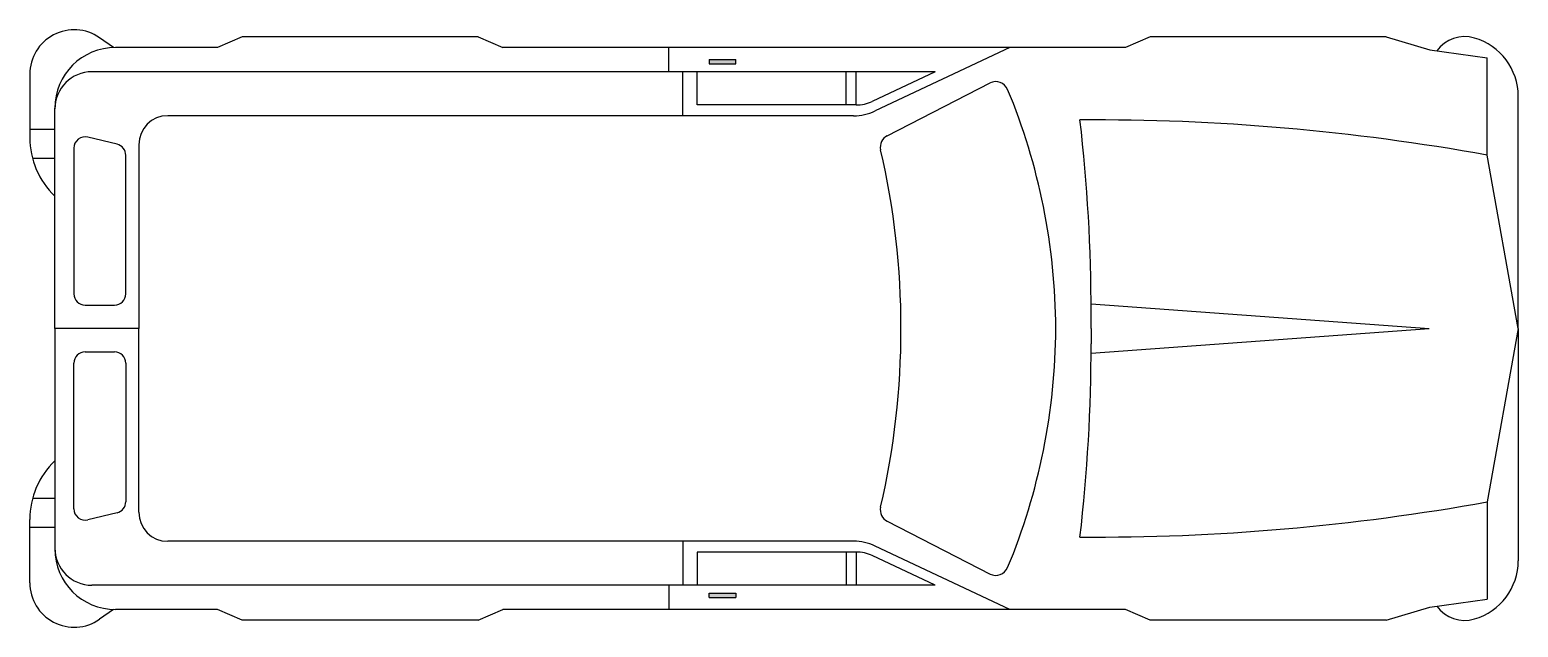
# Model space of a CAD drawing. Extents: x -156 to 0, y -31 to 31.
import ezdxf

# ---------------------------------------------------------------- set-up
doc = ezdxf.new("R2010")
doc.units = 0
doc.layers.add('LAYER01', color=7, linetype='CONTINUOUS')

msp = doc.modelspace()

# ---------------------------------------------------------------- linework, layer by layer
at = {"layer": 'LAYER01', "color": 7, "linetype": 'CONTINUOUS'}
for p, q in [((-147.21, 29.45), (-148.68, 30.47)), ((-133.74, 30.57), (-136.32, 29.45)), ((-109, 30.57), (-133.74, 30.57)), ((-109, 30.57), (-106.42, 29.45)), ((-38.59, 30.57), (-41.17, 29.45)), ((-13.85, 30.57), (-38.59, 30.57)), ((-13.85, 30.57), (-9.26, 29.2)), ((-136.32, 29.45), (-147, 29.45)), ((-41.17, 29.45), (-106.42, 29.45)), ((-89.01, 26.89), (-89.01, 29.45)), ((-84.8, 28.18), (-84.8, 27.74)), ((-84.8, 28.18), (-82, 28.18)), ((-82, 27.74), (-82, 28.18)), ((-53.27, 29.45), (-67.41, 22.8)), ((-9.26, 29.2), (-3.24, 28.35)), ((-3.24, 18.16), (-3.24, 28.35)), ((-156, 26.64), (-156, 20.01)), ((-61.12, 26.89), (-149.48, 26.89)), ((-87.57, 22.29), (-87.57, 26.89)), ((-86.06, 23.42), (-86.06, 26.89)), ((-84.8, 27.74), (-82, 27.74)), ((-70.43, 23.42), (-70.43, 26.89)), ((-69.4, 23.42), (-69.4, 26.89)), ((-61.12, 26.89), (-67.7, 23.79)), ((-66.14, 20.2), (-55.34, 25.73)), ((-69.39, 23.42), (-86.06, 23.42)), ((0, 0), (0, 24.33)), ((-153.37, 0), (-153.37, 23.08)), ((-69.66, 22.29), (-141.53, 22.29)), ((-153.37, 20.85), (-156, 20.85)), ((-151.38, 18.89), (-151.38, 3.63)), ((-146.85, 19.31), (-149.91, 20.05)), ((-144.56, 19.26), (-144.56, 0)), ((-153.37, 17.83), (-155.71, 17.83)), ((-145.94, 3.63), (-145.94, 18.15)), ((0, 0), (-3.24, 18.16)), ((-150.19, 2.44), (-147.13, 2.44)), ((-44.76, 2.57), (-9.32, 0)), ((-44.76, 0), (-44.76, 1.59)), ((-153.37, 0), (-153.37, -23.08)), ((-144.56, 0), (-153.37, 0)), ((-144.56, -19.26), (-144.56, 0)), ((-44.76, -2.57), (-9.32, 0)), ((-44.76, 0), (-44.76, -1.59)), ((0, 0), (-3.24, -18.16)), ((0, 0), (0, -24.33)), ((-150.19, -2.44), (-147.13, -2.44)), ((-151.38, -18.89), (-151.38, -3.63)), ((-145.94, -3.63), (-145.94, -18.15)), ((-153.37, -17.83), (-155.71, -17.83)), ((-3.24, -18.16), (-3.24, -28.35)), ((-156, -26.64), (-156, -20.01)), ((-146.85, -19.31), (-149.91, -20.05)), ((-66.14, -20.2), (-55.34, -25.73)), ((-153.37, -20.85), (-156, -20.85)), ((-69.66, -22.29), (-141.53, -22.29)), ((-87.57, -22.29), (-87.57, -26.89)), ((-53.27, -29.45), (-67.41, -22.8)), ((-86.06, -23.42), (-86.06, -26.89)), ((-69.39, -23.42), (-86.06, -23.42)), ((-70.43, -23.42), (-70.43, -26.89)), ((-69.4, -23.42), (-69.4, -26.89)), ((-61.12, -26.89), (-67.7, -23.79)), ((-61.12, -26.89), (-149.48, -26.89)), ((-89.01, -26.89), (-89.01, -29.45)), ((-84.8, -27.74), (-82, -27.74)), ((-84.8, -28.18), (-84.8, -27.74)), ((-82, -27.74), (-82, -28.18)), ((-147.21, -29.45), (-148.68, -30.47)), ((-136.32, -29.45), (-147, -29.45)), ((-133.74, -30.57), (-136.32, -29.45)), ((-109, -30.57), (-106.42, -29.45)), ((-41.17, -29.45), (-106.42, -29.45)), ((-84.8, -28.18), (-82, -28.18)), ((-38.59, -30.57), (-41.17, -29.45)), ((-13.85, -30.57), (-9.26, -29.2)), ((-9.26, -29.2), (-3.24, -28.35)), ((-109, -30.57), (-133.74, -30.57)), ((-13.85, -30.57), (-38.59, -30.57))]:
    msp.add_line(p, q, dxfattribs=at)
for centre, radius, start, end in [((-151.34, 26.64), 4.66, 55.2668, 180), ((-5.6, 26.94), 3.64, 73.7418, 143.723), ((-6.36, 24.33), 6.36, 360, 73.7418), ((-147, 23.08), 6.37, 90, 180), ((-149.48, 23.01), 3.89, 90, 180), ((-54.74, 24.55), 1.32, 22.5726, 117.1178), ((-114.32, -0.22), 65.85, 0.1875, 22.5726), ((-69.39, 27.38), 3.96, 270, 295.2103), ((-141.53, 19.26), 3.04, 90, 180), ((-69.66, 27.58), 5.29, 270, 295.2103), ((-44.46, -209.67), 231.53, 79.7446, 90.364), ((-220.69, 1.59), 175.93, 360, 6.6139), ((-147.52, 20.01), 8.48, 180, 226.389), ((-150.19, 18.89), 1.19, 76.5214, 180), ((-147.13, 18.15), 1.19, 360, 76.5214), ((-65.54, 19.02), 1.32, 117.1178, 192.9967), ((-147.95, 0), 83.26, 360, 12.9967), ((-150.19, 3.63), 1.19, 180, 270), ((-147.13, 3.63), 1.19, 270, 360), ((-114.32, 0.22), 65.85, 337.4274, 359.8125), ((-147.95, 0), 83.26, 347.0033, 360), ((-150.19, -3.63), 1.19, 90, 180), ((-147.13, -3.63), 1.19, 360, 90), ((-220.69, -1.59), 175.93, 353.3861, 360), ((-147.52, -20.01), 8.48, 133.611, 180), ((-147.13, -18.15), 1.19, 283.4785, 360), ((-44.46, 209.67), 231.53, 269.636, 280.2554), ((-150.19, -18.89), 1.19, 180, 283.4785), ((-141.53, -19.26), 3.04, 180, 270), ((-65.54, -19.02), 1.32, 167.0033, 242.8822), ((-149.48, -23.01), 3.89, 180, 270), ((-147, -23.08), 6.37, 180, 270), ((-69.66, -27.58), 5.29, 64.7897, 90), ((-69.39, -27.38), 3.96, 64.7897, 90), ((-6.36, -24.33), 6.36, 286.2582, 360), ((-54.74, -24.55), 1.32, 242.8822, 337.4274), ((-151.34, -26.64), 4.66, 180, 304.7332), ((-5.6, -26.94), 3.64, 216.277, 286.2582)]:
    msp.add_arc(centre, radius, start, end, dxfattribs=at)
for points in [[(-82, 27.74), (-82, 28.18), (-84.8, 27.74), (-84.8, 28.18)], [(-82, -27.74), (-82, -28.18), (-84.8, -27.74), (-84.8, -28.18)]]:
    msp.add_solid(points, dxfattribs=at)

doc.saveas('drawing.dxf')
